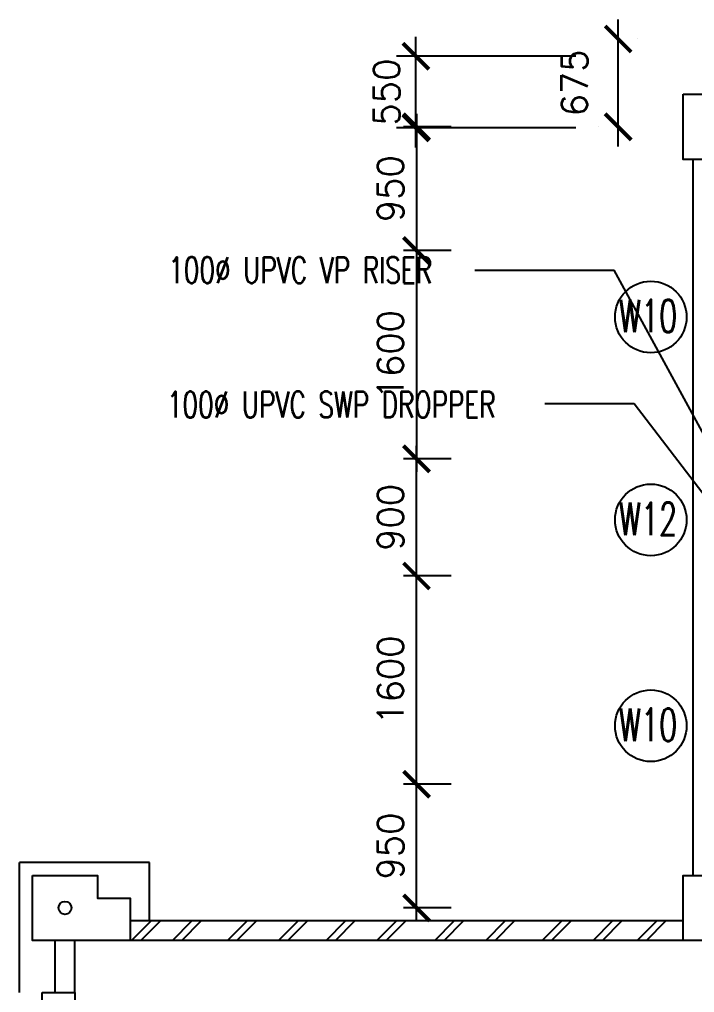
# Model space of a CAD drawing. Header units: feet. Extents: x 1613173 to 1750704, y -859418 to -757301.
# Drawn here: x 1625110 to 1630298, y -791074 to -783599 of the extents above; entities that cross this region are included whole.
import ezdxf

# ---------------------------------------------------------------- set-up
doc = ezdxf.new("R2010")
doc.units = ezdxf.units.FT
doc.header["$LTSCALE"] = 13
doc.header["$MEASUREMENT"] = 0
doc.layers.get('0').update_dxf_attribs({"linetype": 'CONTINUOUS'})
for name, color, linetype in [('COL', 3, 'CONTINUOUS'), ('DIM', 7, 'CONTINUOUS'), ('hatch', 7, 'CONTINUOUS'), ('RWDP', 145, 'CONTINUOUS'), ('SP', 220, 'CONTINUOUS'), ('VP', 100, 'CONTINUOUS'), ('WALL', 2, 'CONTINUOUS'), ('WIN-T', 7, 'CONTINUOUS')]:
    doc.layers.add(name, color=color, linetype=linetype)
doc.styles.add('ROMANS', font='romans')
doc.styles.get("Standard").update_dxf_attribs({"font": 'ROMANS.SHX'})
doc.dimstyles.new('STANDARD$0', dxfattribs={"dimscale": 0, "dimtxt": 8, "dimasz": 6, "dimexe": 1, "dimexo": 1, "dimgap": 3, "dimtad": 1, "dimdec": 0, "dimlfac": -1, "dimrnd": 1, "dimzin": 0, "dimdsep": 46, "dimtxsty": 'Standard', "dimcen": 0, "dimclrd": 5, "dimclre": 250, "dimadec": 0, "dimazin": 0, "dimtfac": 1, "dimtdec": 4, "dimtofl": 0, "dimtmove": 0, "dimatfit": 3, "dimfxl": 1, "dimtolj": 1, "dimtzin": 0, "dimarcsym": 0})

# ---------------------------------------------------------------- blocks, each defined once
blk = doc.blocks.new('_ARCHTICK')
at = {"color": 0, "linetype": 'ByBlock', "const_width": 0.15}
blk.add_lwpolyline([(-0.5, -0.5), (0.5, 0.5)], dxfattribs=at)
blk = doc.blocks.new('*D200')
at = {"layer": 'DIM', "color": 7, "lineweight": -2, "transparency": 16777216}
for p, q in [((1629710.6, -784574.1), (1629710.6, -783599.1)), ((1629860.6, -783749.1), (1629860.6, -783749.1)), ((1629560.6, -784424.1), (1629560.6, -784424.1))]:
    blk.add_line(p, q, dxfattribs=at)
at = {"layer": 'DIM', "color": 7, "lineweight": -2, "transparency": 16777216, "xscale": 200, "yscale": 200, "zscale": 200}
for p, rotation in [((1629710.6, -783749.1), 90), ((1629710.6, -784424.1), 270)]:
    blk.add_blockref('_ARCHTICK', p, dxfattribs=dict(at, rotation=rotation))
at = {"layer": 'DIM', "color": 7, "transparency": 16777216, "insert": (1629375.5, -784086.6), "char_height": 200, "attachment_point": 5, "rotation": 90, "style": 'ROMANS'}
blk.add_mtext('\\A1;675', dxfattribs=at)
blk = doc.blocks.new('*D250')
at = {"layer": 'DIM', "color": 7, "lineweight": -2, "transparency": 16777216}
for p, q in [((1628156.8, -784582.2), (1628156.8, -783732.2)), ((1629384.5, -783882.2), (1628006.8, -783882.2)), ((1629384.5, -784432.2), (1628006.8, -784432.2))]:
    blk.add_line(p, q, dxfattribs=at)
at = {"layer": 'DIM', "color": 7, "lineweight": -2, "transparency": 16777216, "xscale": 200, "yscale": 200, "zscale": 200}
for p, rotation in [((1628156.8, -783882.2), 90), ((1628156.8, -784432.2), 270)]:
    blk.add_blockref('_ARCHTICK', p, dxfattribs=dict(at, rotation=rotation))
at = {"layer": 'DIM', "color": 7, "transparency": 16777216, "insert": (1627931.8, -784157.2), "char_height": 200, "attachment_point": 5, "rotation": 90, "style": 'ROMANS'}
blk.add_mtext('\\A1;550', dxfattribs=at)
blk = doc.blocks.new('*D295')
at = {"layer": 'DIM', "color": 7, "lineweight": -2, "transparency": 16777216}
for p, q in [((1628161.2, -789574.1), (1628161.2, -787774.1)), ((1628427.7, -787874.1), (1628061.2, -787874.1)), ((1628427.7, -789474.1), (1628061.2, -789474.1))]:
    blk.add_line(p, q, dxfattribs=at)
at = {"layer": 'DIM', "color": 7, "lineweight": -2, "transparency": 16777216, "xscale": 200, "yscale": 200, "zscale": 200}
for p, rotation in [((1628161.2, -787874.1), 90), ((1628161.2, -789474.1), 270)]:
    blk.add_blockref('_ARCHTICK', p, dxfattribs=dict(at, rotation=rotation))
at = {"layer": 'DIM', "color": 7, "transparency": 16777216, "insert": (1627961.2, -788674.1), "char_height": 200, "attachment_point": 5, "rotation": 90, "style": 'ROMANS'}
blk.add_mtext('\\A1;1600', dxfattribs=at)
blk = doc.blocks.new('*D296')
at = {"layer": 'DIM', "color": 7, "lineweight": -2, "transparency": 16777216}
for p, q in [((1628161.2, -787974.1), (1628161.2, -786874.1)), ((1628427.7, -786974.1), (1628061.2, -786974.1)), ((1628427.7, -787874.1), (1628061.2, -787874.1))]:
    blk.add_line(p, q, dxfattribs=at)
at = {"layer": 'DIM', "color": 7, "lineweight": -2, "transparency": 16777216, "xscale": 200, "yscale": 200, "zscale": 200}
for p, rotation in [((1628161.2, -786974.1), 90), ((1628161.2, -787874.1), 270)]:
    blk.add_blockref('_ARCHTICK', p, dxfattribs=dict(at, rotation=rotation))
at = {"layer": 'DIM', "color": 7, "transparency": 16777216, "insert": (1627961.2, -787424.1), "char_height": 200, "attachment_point": 5, "rotation": 90, "style": 'ROMANS'}
blk.add_mtext('\\A1;900', dxfattribs=at)
blk = doc.blocks.new('*D297')
at = {"layer": 'DIM', "color": 7, "lineweight": -2, "transparency": 16777216}
for p, q in [((1628161.2, -790524.1), (1628161.2, -789374.1)), ((1628427.7, -789474.1), (1628061.2, -789474.1)), ((1628427.7, -790424.1), (1628061.2, -790424.1))]:
    blk.add_line(p, q, dxfattribs=at)
at = {"layer": 'DIM', "color": 7, "lineweight": -2, "transparency": 16777216, "xscale": 200, "yscale": 200, "zscale": 200}
for p, rotation in [((1628161.2, -789474.1), 90), ((1628161.2, -790424.1), 270)]:
    blk.add_blockref('_ARCHTICK', p, dxfattribs=dict(at, rotation=rotation))
at = {"layer": 'DIM', "color": 7, "transparency": 16777216, "insert": (1627961.2, -789949.1), "char_height": 200, "attachment_point": 5, "rotation": 90, "style": 'ROMANS'}
blk.add_mtext('\\A1;950', dxfattribs=at)
blk = doc.blocks.new('*D302')
at = {"layer": 'DIM', "color": 7, "lineweight": -2, "transparency": 16777216}
for p, q in [((1628161.2, -785274.1), (1628161.2, -787074.1)), ((1628427.7, -785374.1), (1628061.2, -785374.1)), ((1628427.7, -786974.1), (1628061.2, -786974.1))]:
    blk.add_line(p, q, dxfattribs=at)
at = {"layer": 'DIM', "color": 7, "lineweight": -2, "transparency": 16777216, "xscale": 200, "yscale": 200, "zscale": 200}
for p, rotation in [((1628161.2, -785374.1), 90), ((1628161.2, -786974.1), 270)]:
    blk.add_blockref('_ARCHTICK', p, dxfattribs=dict(at, rotation=rotation))
at = {"layer": 'DIM', "color": 7, "transparency": 16777216, "insert": (1627961.2, -786174.1), "char_height": 200, "attachment_point": 5, "rotation": 90, "style": 'ROMANS'}
blk.add_mtext('\\A1;1600', dxfattribs=at)
blk = doc.blocks.new('*D303')
at = {"layer": 'DIM', "color": 7, "lineweight": -2, "transparency": 16777216}
for p, q in [((1628161.2, -784324.1), (1628161.2, -785474.1)), ((1628427.7, -784424.1), (1628061.2, -784424.1)), ((1628427.7, -785374.1), (1628061.2, -785374.1))]:
    blk.add_line(p, q, dxfattribs=at)
at = {"layer": 'DIM', "color": 7, "lineweight": -2, "transparency": 16777216, "xscale": 200, "yscale": 200, "zscale": 200}
for p, rotation in [((1628161.2, -784424.1), 90), ((1628161.2, -785374.1), 270)]:
    blk.add_blockref('_ARCHTICK', p, dxfattribs=dict(at, rotation=rotation))
at = {"layer": 'DIM', "color": 7, "transparency": 16777216, "insert": (1627961.2, -784899.1), "char_height": 200, "attachment_point": 5, "rotation": 90, "style": 'ROMANS'}
blk.add_mtext('\\A1;950', dxfattribs=at)

msp = doc.modelspace()

# ---------------------------------------------------------------- linework, layer by layer
at = {"color": 0}
msp.add_line((1630285.2, -784674.1), (1630285.2, -790174.1), dxfattribs=at)
at = {"layer": 'COL', "color": 0}
for points in [[(1630210.2, -784174.1), (1630710.2, -784174.1), (1630710.2, -784674.1), (1630210.2, -784674.1)], [(1625210.2, -790174.1), (1625710.2, -790174.1), (1625710.2, -790349.1), (1625960.2, -790349.1), (1625960.2, -790674.1), (1625210.2, -790674.1)], [(1630960.2, -790174.1), (1630960.2, -790674.1), (1630210.2, -790674.1), (1630210.2, -790174.1)]]:
    msp.add_lwpolyline(points, close=True, dxfattribs=at)
at = {"layer": 'hatch', "color": 0}
for p, q in [((1625971.8, -790674.1), (1626121.8, -790524.1)), ((1626043.5, -790674.1), (1626193.5, -790524.1)), ((1626285.1, -790674.1), (1626435.1, -790524.1)), ((1626356.7, -790674.1), (1626506.7, -790524.1)), ((1626709.3, -790674.1), (1626859.3, -790524.1)), ((1626780.9, -790674.1), (1626930.9, -790524.1)), ((1627100.8, -790674.1), (1627250.8, -790524.1)), ((1627172.4, -790674.1), (1627322.4, -790524.1)), ((1627466, -790674.1), (1627616, -790524.1)), ((1627537.6, -790674.1), (1627687.6, -790524.1)), ((1627857.4, -790674.1), (1628007.4, -790524.1)), ((1627929.1, -790674.1), (1628079.1, -790524.1)), ((1628301.3, -790674.1), (1628451.3, -790524.1)), ((1628372.9, -790674.1), (1628522.9, -790524.1)), ((1628692.8, -790674.1), (1628842.8, -790524.1)), ((1628764.4, -790674.1), (1628914.4, -790524.1)), ((1629126.8, -790674.1), (1629276.8, -790524.1)), ((1629198.4, -790674.1), (1629348.4, -790524.1)), ((1629518.2, -790674.1), (1629668.2, -790524.1)), ((1629589.9, -790674.1), (1629739.9, -790524.1)), ((1629856.7, -790674.1), (1630006.7, -790524.1)), ((1629928.3, -790674.1), (1630078.3, -790524.1))]:
    msp.add_line(p, q, dxfattribs=at)
at = {"layer": 'RWDP', "color": 0}
msp.add_circle((1625460.2, -790424.1), 50, dxfattribs=at)
at = {"layer": 'SP', "color": 0}
for p, q in [((1629833.4, -786551.5), (1629147.9, -786551.5)), ((1630624.3, -787584.6), (1629833.4, -786551.5))]:
    msp.add_line(p, q, dxfattribs=at)
at = {"layer": 'VP', "color": 0}
for p in [(1628608.2, -785523.8), (1630761.8, -787512)]:
    msp.add_line(p, (1629680.6, -785523.8), dxfattribs=at)
at = {"layer": 'WALL', "color": 0}
for p, q in [((1626110.2, -790074.1), (1625110.2, -790074.1)), ((1625110.2, -791074.1), (1625110.2, -790074.1)), ((1626110.2, -790524.1), (1626110.2, -790074.1)), ((1630210.2, -790524.1), (1625960.2, -790524.1)), ((1625385.2, -791074.1), (1625385.2, -790674.1)), ((1625535.2, -791074.1), (1625535.2, -790674.1)), ((1630210.2, -790674.1), (1625960.2, -790674.1))]:
    msp.add_line(p, q, dxfattribs=at)
msp.add_lwpolyline([(1625285.2, -791074.1), (1625535.2, -791074.1), (1625535.2, -791174.1), (1625285.2, -791174.1)], close=True, dxfattribs=at)
at = {"layer": 'WIN-T', "color": 0}
for centre in [(1629961.5, -785884.8, 0), (1629961.5, -787443.3, 0), (1629961.5, -789024.7, 0)]:
    msp.add_circle(centre, 275, dxfattribs=at)

# ---------------------------------------------------------------- texts
at = {"layer": 'SP', "color": 0, "style": 'ROMANS', "width": 0.7}
msp.add_text('100%%c UPVC SWP DROPPER', height=200, dxfattribs=at).set_placement((1626242.8, -786657.9))
at = {"layer": 'VP', "color": 0, "style": 'ROMANS', "width": 0.7}
msp.add_text('100%%c UPVC VP RISER', height=200, dxfattribs=at).set_placement((1626253, -785624))
at = {"layer": 'WIN-T', "color": 0, "style": 'ROMANS', "width": 0.65}
for s, p in [('W10', (1629718.5, -786002.1, 0)), ('W12', (1629718.5, -787560.7, 0)), ('W10', (1629718.5, -789142, 0))]:
    msp.add_text(s, height=250, dxfattribs=at).set_placement(p)

# ---------------------------------------------------------------- dimensions: what is measured, and where the dimension line sits
at = {"layer": 'DIM', "color": 0}
for base, p1, p2, picture, middle in [((1629710.6, -783749.1), (1629710.6, -784424.1), (1629710.6, -783749.1), '*D200', (1629375.5, -784086.6)), ((1628156.8, -783882.2), (1629534.5, -784432.2), (1629534.5, -783882.2), '*D250', (1627931.8, -784157.2))]:
    dim = msp.add_linear_dim(base=base, p1=p1, p2=p2, angle=90, dimstyle='STANDARD$0', override={"dimscale": 100, "dimtxt": 2, "dimasz": 2, "dimexe": 1.5, "dimexo": 1.5, "dimgap": 1, "dimtxsty": 'ROMANS', "dimblk": 'ARCHTICK', "dimdle": 1.5, "dimclrd": 7, "dimclre": 7, "dimclrt": 7, "dimtdec": 0, "dimtmove": 2}, dxfattribs=at)
    dim.commit()
    dim.dimension.update_dxf_attribs({"geometry": picture, "text_midpoint": middle, "dimtype": 161})
for base, p1, p2, angle, picture, middle in [((1628161.2, -785374.1), (1628527.7, -784424.1), (1628527.7, -785374.1), 270, '*D303', (1627961.2, -784899.1)), ((1628161.2, -786974.1), (1628527.7, -785374.1), (1628527.7, -786974.1), 270, '*D302', (1627961.2, -786174.1)), ((1628161.2, -786974.1), (1628527.7, -787874.1), (1628527.7, -786974.1), 90, '*D296', (1627961.2, -787424.1)), ((1628161.2, -787874.1), (1628527.7, -789474.1), (1628527.7, -787874.1), 90, '*D295', (1627961.2, -788674.1)), ((1628161.2, -789474.1), (1628527.7, -790424.1), (1628527.7, -789474.1), 90, '*D297', (1627961.2, -789949.1))]:
    dim = msp.add_linear_dim(base=base, p1=p1, p2=p2, angle=angle, dimstyle='STANDARD$0', override={"dimscale": 100, "dimtxt": 2, "dimasz": 2, "dimgap": 1, "dimtxsty": 'ROMANS', "dimblk": 'ARCHTICK', "dimdle": 1, "dimclrd": 7, "dimclre": 7, "dimclrt": 7, "dimtdec": 0, "dimtmove": 2}, dxfattribs=at)
    dim.commit()
    dim.dimension.update_dxf_attribs({"geometry": picture, "text_midpoint": middle})

doc.saveas('drawing.dxf')
